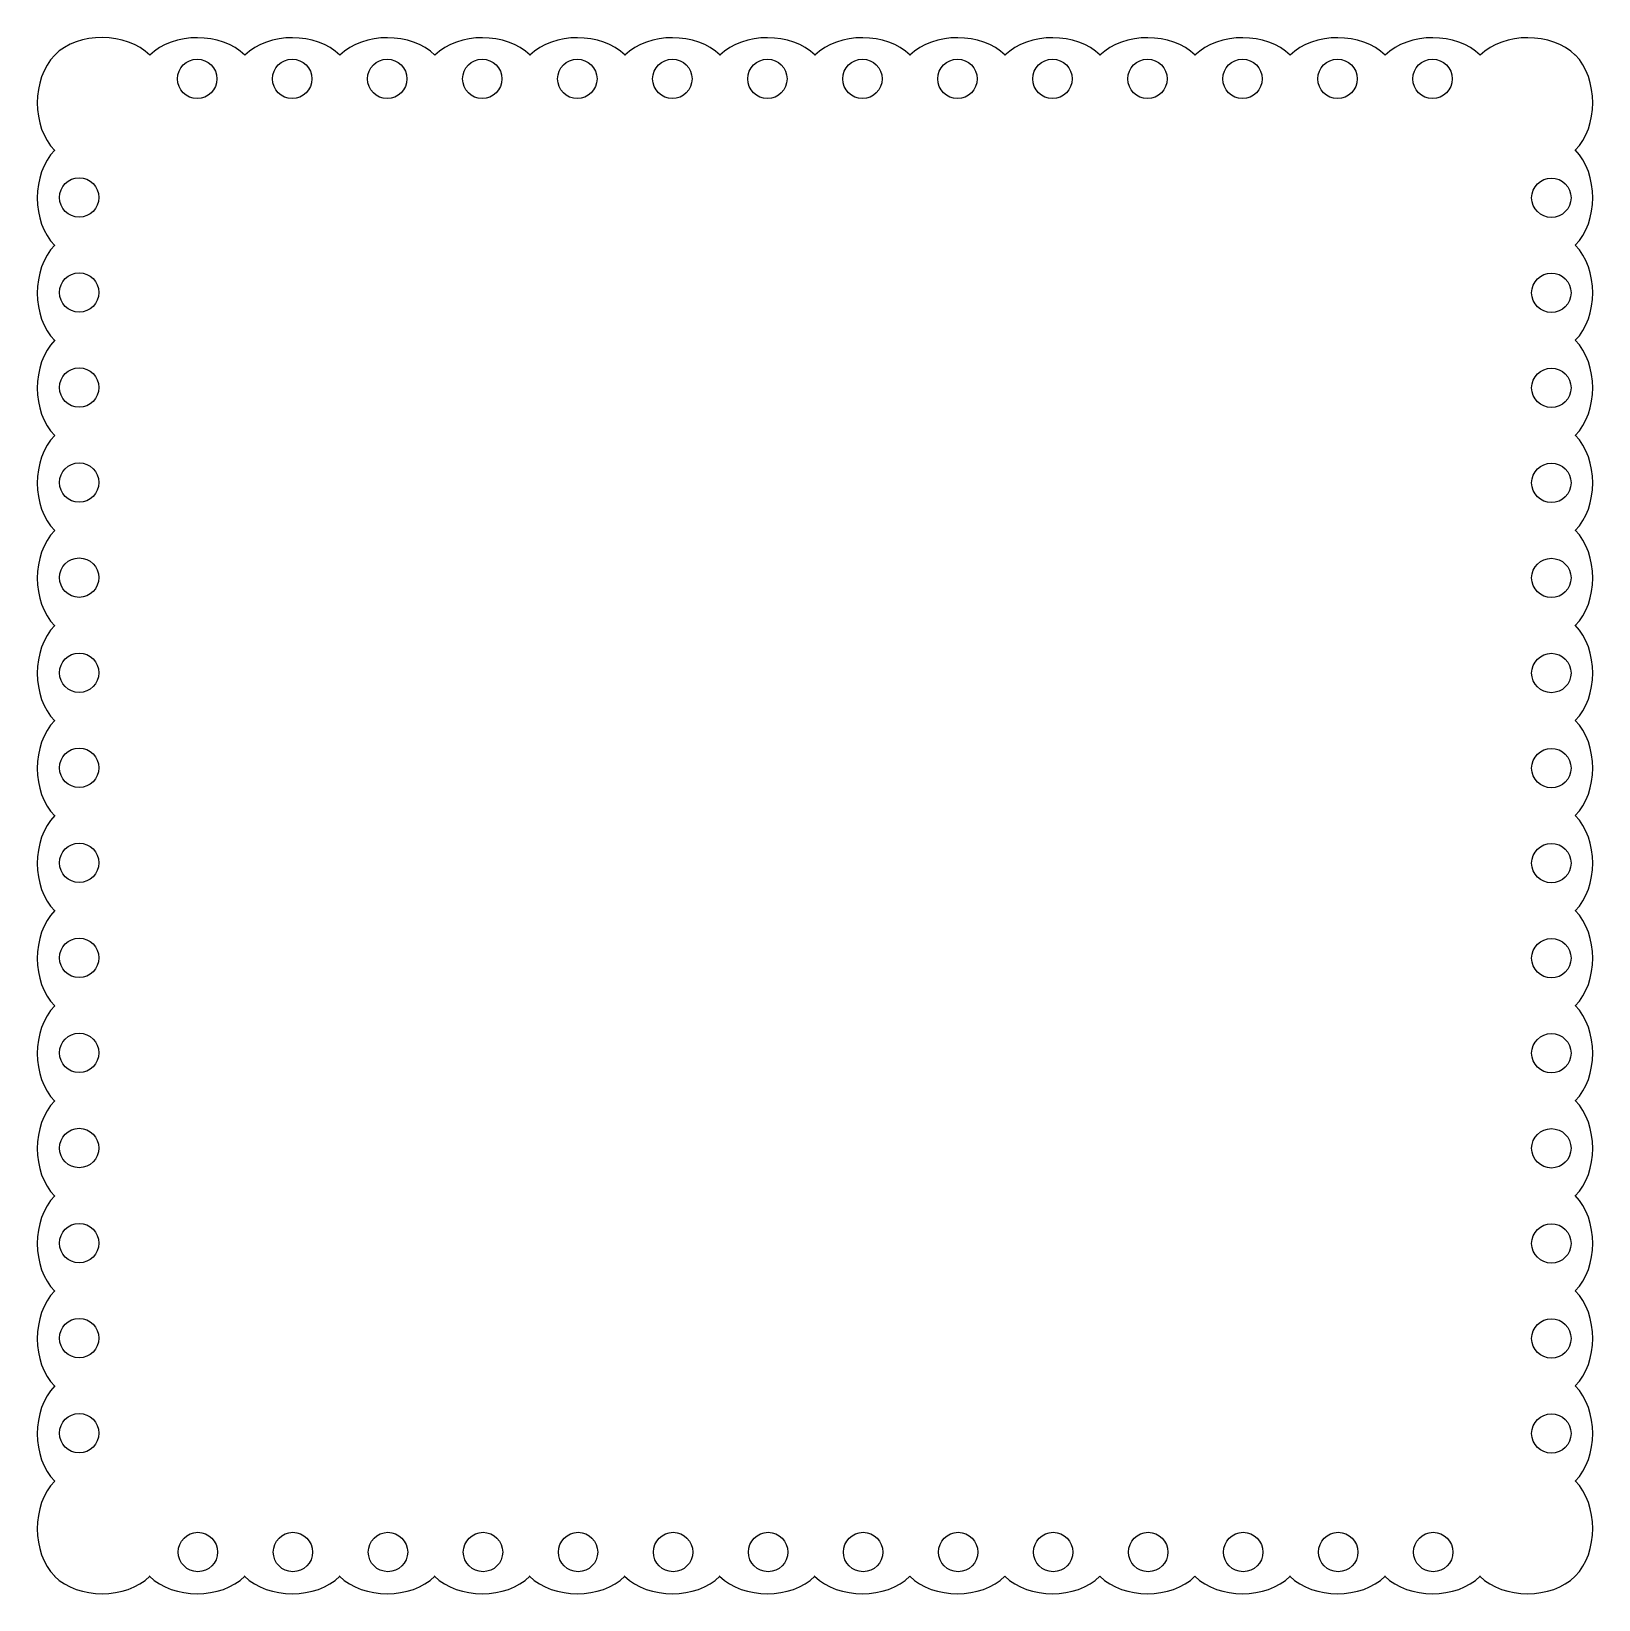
# Model space of a CAD drawing. Header units: centimetres. Extents: x -10.8 to 10.8, y -10.8 to 10.8.
import ezdxf

# ---------------------------------------------------------------- set-up
doc = ezdxf.new("R2010")
doc.units = ezdxf.units.CM
doc.header["$MEASUREMENT"] = 0
doc.layers.add('Camada 1', color=7, linetype='Continuous')

msp = doc.modelspace()

# ---------------------------------------------------------------- linework, layer by layer
at = {"layer": 'Camada 1'}
for points, knots in [([(10.51524, -10.51945), (10.19266, -10.83896), (9.52623, -10.842), (9.19756, -10.51945), (9.19756, -10.51945), (9.19756, -10.51945), (9.20061, -10.51945), (9.20061, -10.51945), (9.20061, -10.51945), (8.87806, -10.83896), (8.21162, -10.842), (7.88296, -10.51945), (7.88296, -10.51945), (7.88296, -10.51945), (7.886, -10.51945), (7.886, -10.51945), (7.886, -10.51945), (7.56347, -10.83896), (6.89701, -10.842), (6.56835, -10.51945), (6.56835, -10.51945), (6.56835, -10.51945), (6.57139, -10.51945), (6.57139, -10.51945), (6.57139, -10.51945), (6.24886, -10.83896), (5.5824, -10.842), (5.25376, -10.51945), (5.25376, -10.51945), (5.25376, -10.51945), (5.25681, -10.51945), (5.25681, -10.51945), (5.25681, -10.51945), (4.93426, -10.83896), (4.2678, -10.842), (3.93916, -10.51945), (3.93916, -10.51945), (3.93916, -10.51945), (3.9422, -10.51945), (3.9422, -10.51945), (3.9422, -10.51945), (3.61965, -10.83896), (2.95319, -10.842), (2.62455, -10.51945), (2.62455, -10.51945), (2.62455, -10.51945), (2.62759, -10.51945), (2.62759, -10.51945), (2.62759, -10.51945), (2.30504, -10.83896), (1.63858, -10.842), (1.30994, -10.51945), (1.30994, -10.51945), (1.30994, -10.51945), (1.31298, -10.51945), (1.31298, -10.51945), (1.31298, -10.51945), (0.9904, -10.83896), (0.32399, -10.842), (-0.00467, -10.51945), (-0.00467, -10.51945), (-0.00467, -10.51945), (-0.00163, -10.51945), (-0.00163, -10.51945), (-0.00163, -10.51945), (-0.32421, -10.83896), (-0.99062, -10.842), (-1.31926, -10.51945), (-1.31926, -10.51945), (-1.31926, -10.51945), (-1.31621, -10.51945), (-1.31621, -10.51945), (-1.31621, -10.51945), (-1.63879, -10.83896), (-2.30522, -10.842), (-2.63389, -10.51945), (-2.63389, -10.51945), (-2.63389, -10.51945), (-2.63084, -10.51945), (-2.63084, -10.51945), (-2.63084, -10.51945), (-2.95339, -10.83896), (-3.61983, -10.842), (-3.94847, -10.51945), (-3.94847, -10.51945), (-3.94847, -10.51945), (-3.94543, -10.51945), (-3.94543, -10.51945), (-3.94543, -10.51945), (-4.26798, -10.83896), (-4.93442, -10.842), (-5.26306, -10.51945), (-5.26306, -10.51945), (-5.26306, -10.51945), (-5.26001, -10.51945), (-5.26001, -10.51945), (-5.26001, -10.51945), (-5.58256, -10.83896), (-6.249, -10.842), (-6.57766, -10.51945), (-6.57766, -10.51945), (-6.57766, -10.51945), (-6.57462, -10.51945), (-6.57462, -10.51945), (-6.57462, -10.51945), (-6.89717, -10.83896), (-7.56361, -10.842), (-7.89227, -10.51945), (-7.89227, -10.51945), (-7.89227, -10.51945), (-7.88923, -10.51945), (-7.88923, -10.51945), (-7.88923, -10.51945), (-8.21178, -10.83896), (-8.87822, -10.842), (-9.20686, -10.51945), (-9.20686, -10.51945), (-9.20686, -10.51945), (-9.20381, -10.51945), (-9.20381, -10.51945), (-9.20381, -10.51945), (-9.52639, -10.83896), (-10.19282, -10.842), (-10.52146, -10.51945), (-10.52146, -10.51945), (-10.52146, -10.51945), (-10.51839, -10.51945), (-10.51839, -10.51945), (-10.51839, -10.51945), (-10.83793, -10.1969), (-10.84097, -9.53046), (-10.51839, -9.2018), (-10.51839, -9.2018), (-10.51839, -9.2018), (-10.51839, -9.20484), (-10.51839, -9.20484), (-10.51839, -9.20484), (-10.83793, -8.88223), (-10.84097, -8.21585), (-10.51839, -7.88719), (-10.51839, -7.88719), (-10.51839, -7.88719), (-10.51839, -7.89023), (-10.51839, -7.89023), (-10.51839, -7.89023), (-10.83793, -7.56762), (-10.84097, -6.90124), (-10.51839, -6.57258), (-10.51839, -6.57258), (-10.51839, -6.57258), (-10.51839, -6.57562), (-10.51839, -6.57562), (-10.51839, -6.57562), (-10.83793, -6.25301), (-10.84097, -5.58655), (-10.51839, -5.25792), (-10.51839, -5.25792), (-10.51839, -5.25792), (-10.51839, -5.26096), (-10.51839, -5.26096), (-10.51839, -5.26096), (-10.83793, -4.93841), (-10.84097, -4.27197), (-10.51839, -3.94331), (-10.51839, -3.94331), (-10.51839, -3.94331), (-10.51839, -3.94635), (-10.51839, -3.94635), (-10.51839, -3.94635), (-10.83793, -3.6238), (-10.84097, -2.95736), (-10.51839, -2.6287), (-10.51839, -2.6287), (-10.51839, -2.6287), (-10.51839, -2.63174), (-10.51839, -2.63174), (-10.51839, -2.63174), (-10.83793, -2.30921), (-10.84097, -1.64275), (-10.51839, -1.31409), (-10.51839, -1.31409), (-10.51839, -1.31409), (-10.51839, -1.31713), (-10.51839, -1.31713), (-10.51839, -1.31713), (-10.83793, -0.9946), (-10.84097, -0.32817), (-10.51839, 0.0005), (-10.51839, 0.0005), (-10.51839, 0.0005), (-10.51839, -0.00254), (-10.51839, -0.00254), (-10.51839, -0.00254), (-10.83793, 0.32001), (-10.84097, 0.98645), (-10.51839, 1.31509), (-10.51839, 1.31509), (-10.51839, 1.31509), (-10.51839, 1.31205), (-10.51839, 1.31205), (-10.51839, 1.31205), (-10.83793, 1.63463), (-10.84097, 2.30104), (-10.51839, 2.6297), (-10.51839, 2.6297), (-10.51839, 2.6297), (-10.51839, 2.62666), (-10.51839, 2.62666), (-10.51839, 2.62666), (-10.83793, 2.94924), (-10.84097, 3.61565), (-10.51839, 3.94431), (-10.51839, 3.94431), (-10.51839, 3.94431), (-10.51839, 3.94127), (-10.51839, 3.94127), (-10.51839, 3.94127), (-10.83793, 4.26385), (-10.84097, 4.93026), (-10.51839, 5.2589), (-10.51839, 5.2589), (-10.51839, 5.2589), (-10.51839, 5.25586), (-10.51839, 5.25586), (-10.51839, 5.25586), (-10.83793, 5.57844), (-10.84097, 6.24487), (-10.51839, 6.57354), (-10.51839, 6.57354), (-10.51839, 6.57354), (-10.51839, 6.5705), (-10.51839, 6.5705), (-10.51839, 6.5705), (-10.83793, 6.89305), (-10.84097, 7.55949), (-10.51839, 7.88813), (-10.51839, 7.88813), (-10.51839, 7.88813), (-10.51839, 7.88509), (-10.51839, 7.88509), (-10.51839, 7.88509), (-10.83793, 8.20764), (-10.84097, 8.87408), (-10.51839, 9.20272), (-10.51839, 9.20272), (-10.51839, 9.20272), (-10.51839, 9.19968), (-10.51839, 9.19968), (-10.51839, 9.19968), (-10.83793, 9.52223), (-10.84097, 10.18867), (-10.51839, 10.51733), (-10.51839, 10.51733), (-10.19584, 10.84597), (-9.52332, 10.83687), (-9.20076, 10.51733), (-9.20076, 10.51733), (-9.20076, 10.51733), (-9.20381, 10.51728), (-9.20381, 10.51728), (-9.20381, 10.51728), (-8.87517, 10.83983), (-8.20874, 10.83682), (-7.88618, 10.51728), (-7.88618, 10.51728), (-7.88618, 10.51728), (-7.88923, 10.51728), (-7.88923, 10.51728), (-7.88923, 10.51728), (-7.56059, 10.83983), (-6.89413, 10.83682), (-6.57158, 10.51728), (-6.57158, 10.51728), (-6.57158, 10.51728), (-6.57462, 10.51728), (-6.57462, 10.51728), (-6.57462, 10.51728), (-6.24598, 10.83983), (-5.57955, 10.83682), (-5.25697, 10.51728), (-5.25697, 10.51728), (-5.25697, 10.51728), (-5.26001, 10.51728), (-5.26001, 10.51728), (-5.26001, 10.51728), (-4.93137, 10.83983), (-4.26494, 10.83682), (-3.94238, 10.51728), (-3.94238, 10.51728), (-3.94238, 10.51728), (-3.94543, 10.51728), (-3.94543, 10.51728), (-3.94543, 10.51728), (-3.61679, 10.83983), (-2.95033, 10.83682), (-2.62775, 10.51728), (-2.62775, 10.51728), (-2.62775, 10.51728), (-2.63082, 10.51728), (-2.63082, 10.51728), (-2.63082, 10.51728), (-2.30213, 10.83983), (-1.63575, 10.83682), (-1.31314, 10.51728), (-1.31314, 10.51728), (-1.31314, 10.51728), (-1.31618, 10.51728), (-1.31618, 10.51728), (-1.31618, 10.51728), (-0.98754, 10.83983), (-0.32113, 10.83682), (0.00147, 10.51728), (0.00147, 10.51728), (0.00147, 10.51728), (-0.00157, 10.51728), (-0.00157, 10.51728), (-0.00157, 10.51728), (0.3271, 10.83983), (0.99348, 10.83682), (1.31608, 10.51728), (1.31608, 10.51728), (1.31608, 10.51728), (1.31303, 10.51728), (1.31303, 10.51728), (1.31303, 10.51728), (1.64167, 10.83983), (2.3081, 10.83682), (2.63068, 10.51728), (2.63068, 10.51728), (2.63068, 10.51728), (2.62764, 10.51728), (2.62764, 10.51728), (2.62764, 10.51728), (2.95628, 10.83983), (3.62271, 10.83682), (3.94529, 10.51728), (3.94529, 10.51728), (3.94529, 10.51728), (3.94225, 10.51728), (3.94225, 10.51728), (3.94225, 10.51728), (4.27089, 10.83983), (4.93732, 10.83682), (5.25988, 10.51728), (5.25988, 10.51728), (5.25988, 10.51728), (5.25686, 10.51728), (5.25686, 10.51728), (5.25686, 10.51728), (5.5855, 10.83983), (6.25193, 10.83682), (6.57449, 10.51728), (6.57449, 10.51728), (6.57449, 10.51728), (6.57144, 10.51728), (6.57144, 10.51728), (6.57144, 10.51728), (6.90011, 10.83983), (7.56654, 10.83682), (7.88909, 10.51728), (7.88909, 10.51728), (7.88909, 10.51728), (7.88605, 10.51728), (7.88605, 10.51728), (7.88605, 10.51728), (8.21472, 10.83983), (8.88112, 10.83682), (9.20373, 10.51728), (9.20373, 10.51728), (9.20373, 10.51728), (9.20066, 10.51728), (9.20066, 10.51728), (9.20066, 10.51728), (9.5293, 10.83983), (10.19573, 10.83682), (10.51834, 10.51728), (10.51834, 10.51728), (10.51834, 10.51728), (10.51834, 10.52022), (10.51834, 10.52022), (10.51834, 10.52022), (10.84089, 10.19158), (10.83788, 9.52512), (10.51834, 9.20257), (10.51834, 9.20257), (10.51834, 9.20257), (10.51834, 9.20561), (10.51834, 9.20561), (10.51834, 9.20561), (10.84089, 8.87697), (10.83788, 8.21054), (10.51834, 7.88796), (10.51834, 7.88796), (10.51834, 7.88796), (10.51834, 7.891), (10.51834, 7.891), (10.51834, 7.891), (10.84089, 7.56236), (10.83788, 6.89593), (10.51834, 6.57337), (10.51834, 6.57337), (10.51834, 6.57337), (10.51834, 6.57641), (10.51834, 6.57641), (10.51834, 6.57641), (10.84089, 6.24777), (10.83788, 5.58134), (10.51834, 5.25873), (10.51834, 5.25873), (10.51834, 5.25873), (10.51834, 5.26183), (10.51834, 5.26183), (10.51834, 5.26183), (10.84089, 4.93319), (10.83788, 4.26673), (10.51834, 3.94415), (10.51834, 3.94415), (10.51834, 3.94415), (10.51834, 3.94723), (10.51834, 3.94723), (10.51834, 3.94723), (10.84089, 3.61859), (10.83788, 2.95218), (10.51834, 2.6296), (10.51834, 2.6296), (10.51834, 2.6296), (10.51834, 2.63264), (10.51834, 2.63264), (10.51834, 2.63264), (10.84089, 2.304), (10.83788, 1.63759), (10.51834, 1.31499), (10.51834, 1.31499), (10.51834, 1.31499), (10.51834, 1.31803), (10.51834, 1.31803), (10.51834, 1.31803), (10.84089, 0.98939), (10.83788, 0.32296), (10.51834, 0.0004), (10.51834, 0.0004), (10.51834, 0.0004), (10.51834, 0.00342), (10.51834, 0.00342), (10.51834, 0.00342), (10.84089, -0.32522), (10.83788, -0.99163), (10.51834, -1.31418), (10.51834, -1.31418), (10.51834, -1.31418), (10.51834, -1.31116), (10.51834, -1.31116), (10.51834, -1.31116), (10.84089, -1.6398), (10.83788, -2.30623), (10.51834, -2.62879), (10.51834, -2.62879), (10.51834, -2.62879), (10.51834, -2.62575), (10.51834, -2.62575), (10.51834, -2.62575), (10.84089, -2.95442), (10.83788, -3.62082), (10.51834, -3.9434), (10.51834, -3.9434), (10.51834, -3.9434), (10.51834, -3.94036), (10.51834, -3.94036), (10.51834, -3.94036), (10.84089, -4.26903), (10.83788, -4.93543), (10.51834, -5.25801), (10.51834, -5.25801), (10.51834, -5.25801), (10.51834, -5.25497), (10.51834, -5.25497), (10.51834, -5.25497), (10.84089, -5.58364), (10.83788, -6.25004), (10.51834, -6.57267), (10.51834, -6.57267), (10.51834, -6.57267), (10.51834, -6.56957), (10.51834, -6.56957), (10.51834, -6.56957), (10.84089, -6.89821), (10.83788, -7.56464), (10.51834, -7.88727), (10.51834, -7.88727), (10.51834, -7.88727), (10.51834, -7.88423), (10.51834, -7.88423), (10.51834, -7.88423), (10.84089, -8.2129), (10.83788, -8.87925), (10.51834, -9.20188), (10.51834, -9.20188), (10.51834, -9.20188), (10.51834, -9.19884), (10.51834, -9.19884), (10.51834, -9.19884), (10.84089, -9.52751), (10.83788, -10.19386), (10.51834, -10.51649), (10.51834, -10.51649), (10.51834, -10.51649), (10.51524, -10.51945), (10.51524, -10.51945)], [0, 0, 0, 0, 0.0078125, 0.0078125, 0.0078125, 0.0078125, 0.015625, 0.015625, 0.015625, 0.015625, 0.0234375, 0.0234375, 0.0234375, 0.0234375, 0.03125, 0.03125, 0.03125, 0.03125, 0.0390625, 0.0390625, 0.0390625, 0.0390625, 0.046875, 0.046875, 0.046875, 0.046875, 0.0546875, 0.0546875, 0.0546875, 0.0546875, 0.0625, 0.0625, 0.0625, 0.0625, 0.0703125, 0.0703125, 0.0703125, 0.0703125, 0.078125, 0.078125, 0.078125, 0.078125, 0.0859375, 0.0859375, 0.0859375, 0.0859375, 0.09375, 0.09375, 0.09375, 0.09375, 0.1015625, 0.1015625, 0.1015625, 0.1015625, 0.109375, 0.109375, 0.109375, 0.109375, 0.1171875, 0.1171875, 0.1171875, 0.1171875, 0.125, 0.125, 0.125, 0.125, 0.1328125, 0.1328125, 0.1328125, 0.1328125, 0.140625, 0.140625, 0.140625, 0.140625, 0.1484375, 0.1484375, 0.1484375, 0.1484375, 0.15625, 0.15625, 0.15625, 0.15625, 0.1640625, 0.1640625, 0.1640625, 0.1640625, 0.171875, 0.171875, 0.171875, 0.171875, 0.1796875, 0.1796875, 0.1796875, 0.1796875, 0.1875, 0.1875, 0.1875, 0.1875, 0.1953125, 0.1953125, 0.1953125, 0.1953125, 0.203125, 0.203125, 0.203125, 0.203125, 0.2109375, 0.2109375, 0.2109375, 0.2109375, 0.21875, 0.21875, 0.21875, 0.21875, 0.2265625, 0.2265625, 0.2265625, 0.2265625, 0.234375, 0.234375, 0.234375, 0.234375, 0.2421875, 0.2421875, 0.2421875, 0.2421875, 0.25, 0.25, 0.25, 0.25, 0.2578125, 0.2578125, 0.2578125, 0.2578125, 0.265625, 0.265625, 0.265625, 0.265625, 0.2734375, 0.2734375, 0.2734375, 0.2734375, 0.28125, 0.28125, 0.28125, 0.28125, 0.2890625, 0.2890625, 0.2890625, 0.2890625, 0.296875, 0.296875, 0.296875, 0.296875, 0.3046875, 0.3046875, 0.3046875, 0.3046875, 0.3125, 0.3125, 0.3125, 0.3125, 0.3203125, 0.3203125, 0.3203125, 0.3203125, 0.328125, 0.328125, 0.328125, 0.328125, 0.3359375, 0.3359375, 0.3359375, 0.3359375, 0.34375, 0.34375, 0.34375, 0.34375, 0.3515625, 0.3515625, 0.3515625, 0.3515625, 0.359375, 0.359375, 0.359375, 0.359375, 0.3671875, 0.3671875, 0.3671875, 0.3671875, 0.375, 0.375, 0.375, 0.375, 0.3828125, 0.3828125, 0.3828125, 0.3828125, 0.390625, 0.390625, 0.390625, 0.390625, 0.3984375, 0.3984375, 0.3984375, 0.3984375, 0.40625, 0.40625, 0.40625, 0.40625, 0.4140625, 0.4140625, 0.4140625, 0.4140625, 0.421875, 0.421875, 0.421875, 0.421875, 0.4296875, 0.4296875, 0.4296875, 0.4296875, 0.4375, 0.4375, 0.4375, 0.4375, 0.4453125, 0.4453125, 0.4453125, 0.4453125, 0.453125, 0.453125, 0.453125, 0.453125, 0.4609375, 0.4609375, 0.4609375, 0.4609375, 0.46875, 0.46875, 0.46875, 0.46875, 0.4765625, 0.4765625, 0.4765625, 0.4765625, 0.484375, 0.484375, 0.484375, 0.484375, 0.4921875, 0.4921875, 0.4921875, 0.4921875, 0.5, 0.5, 0.5, 0.5, 0.5078125, 0.5078125, 0.5078125, 0.5078125, 0.515625, 0.515625, 0.515625, 0.515625, 0.5234375, 0.5234375, 0.5234375, 0.5234375, 0.53125, 0.53125, 0.53125, 0.53125, 0.5390625, 0.5390625, 0.5390625, 0.5390625, 0.546875, 0.546875, 0.546875, 0.546875, 0.5546875, 0.5546875, 0.5546875, 0.5546875, 0.5625, 0.5625, 0.5625, 0.5625, 0.5703125, 0.5703125, 0.5703125, 0.5703125, 0.578125, 0.578125, 0.578125, 0.578125, 0.5859375, 0.5859375, 0.5859375, 0.5859375, 0.59375, 0.59375, 0.59375, 0.59375, 0.6015625, 0.6015625, 0.6015625, 0.6015625, 0.609375, 0.609375, 0.609375, 0.609375, 0.6171875, 0.6171875, 0.6171875, 0.6171875, 0.625, 0.625, 0.625, 0.625, 0.6328125, 0.6328125, 0.6328125, 0.6328125, 0.640625, 0.640625, 0.640625, 0.640625, 0.6484375, 0.6484375, 0.6484375, 0.6484375, 0.65625, 0.65625, 0.65625, 0.65625, 0.6640625, 0.6640625, 0.6640625, 0.6640625, 0.671875, 0.671875, 0.671875, 0.671875, 0.6796875, 0.6796875, 0.6796875, 0.6796875, 0.6875, 0.6875, 0.6875, 0.6875, 0.6953125, 0.6953125, 0.6953125, 0.6953125, 0.703125, 0.703125, 0.703125, 0.703125, 0.7109375, 0.7109375, 0.7109375, 0.7109375, 0.71875, 0.71875, 0.71875, 0.71875, 0.7265625, 0.7265625, 0.7265625, 0.7265625, 0.734375, 0.734375, 0.734375, 0.734375, 0.7421875, 0.7421875, 0.7421875, 0.7421875, 0.75, 0.75, 0.75, 0.75, 0.7578125, 0.7578125, 0.7578125, 0.7578125, 0.765625, 0.765625, 0.765625, 0.765625, 0.7734375, 0.7734375, 0.7734375, 0.7734375, 0.78125, 0.78125, 0.78125, 0.78125, 0.7890625, 0.7890625, 0.7890625, 0.7890625, 0.796875, 0.796875, 0.796875, 0.796875, 0.8046875, 0.8046875, 0.8046875, 0.8046875, 0.8125, 0.8125, 0.8125, 0.8125, 0.8203125, 0.8203125, 0.8203125, 0.8203125, 0.828125, 0.828125, 0.828125, 0.828125, 0.8359375, 0.8359375, 0.8359375, 0.8359375, 0.84375, 0.84375, 0.84375, 0.84375, 0.8515625, 0.8515625, 0.8515625, 0.8515625, 0.859375, 0.859375, 0.859375, 0.859375, 0.8671875, 0.8671875, 0.8671875, 0.8671875, 0.875, 0.875, 0.875, 0.875, 0.8828125, 0.8828125, 0.8828125, 0.8828125, 0.890625, 0.890625, 0.890625, 0.890625, 0.8984375, 0.8984375, 0.8984375, 0.8984375, 0.90625, 0.90625, 0.90625, 0.90625, 0.9140625, 0.9140625, 0.9140625, 0.9140625, 0.921875, 0.921875, 0.921875, 0.921875, 0.9296875, 0.9296875, 0.9296875, 0.9296875, 0.9375, 0.9375, 0.9375, 0.9375, 0.9453125, 0.9453125, 0.9453125, 0.9453125, 0.953125, 0.953125, 0.953125, 0.953125, 0.9609375, 0.9609375, 0.9609375, 0.9609375, 0.96875, 0.96875, 0.96875, 0.96875, 0.9765625, 0.9765625, 0.9765625, 0.9765625, 0.984375, 0.984375, 0.984375, 0.984375, 1, 1, 1, 1]), ([(-8.54642, 9.91615), (-8.396, 9.91615), (-8.27406, 10.0381), (-8.27406, 10.18851), (-8.27406, 10.18851), (-8.27406, 10.33892), (-8.39601, 10.46087), (-8.54642, 10.46087), (-8.54642, 10.46087), (-8.69686, 10.46087), (-8.81878, 10.33895), (-8.81878, 10.18851), (-8.81878, 10.18851), (-8.81878, 10.03807), (-8.69684, 9.91615), (-8.54642, 9.91615)], [0, 0, 0, 0, 0.2, 0.2, 0.2, 0.2, 0.4, 0.4, 0.4, 0.4, 0.6, 0.6, 0.6, 0.6, 1, 1, 1, 1]), ([(-7.23182, 9.91615), (-7.0814, 9.91615), (-6.95943, 10.0381), (-6.95943, 10.18851), (-6.95943, 10.18851), (-6.95943, 10.33892), (-7.0814, 10.46087), (-7.23182, 10.46087), (-7.23182, 10.46087), (-7.38226, 10.46087), (-7.50418, 10.33895), (-7.50418, 10.18851), (-7.50418, 10.18851), (-7.50418, 10.03807), (-7.38226, 9.91615), (-7.23182, 9.91615)], [0, 0, 0, 0, 0.2, 0.2, 0.2, 0.2, 0.4, 0.4, 0.4, 0.4, 0.6, 0.6, 0.6, 0.6, 1, 1, 1, 1]), ([(-5.91721, 9.91615), (-5.76679, 9.91615), (-5.64482, 10.0381), (-5.64482, 10.18851), (-5.64482, 10.18851), (-5.64482, 10.33892), (-5.76679, 10.4609), (-5.91721, 10.4609), (-5.91721, 10.4609), (-6.06763, 10.4609), (-6.18955, 10.33898), (-6.18955, 10.18854), (-6.18955, 10.18854), (-6.18955, 10.0381), (-6.06765, 9.91615), (-5.91721, 9.91615)], [0, 0, 0, 0, 0.2, 0.2, 0.2, 0.2, 0.4, 0.4, 0.4, 0.4, 0.6, 0.6, 0.6, 0.6, 1, 1, 1, 1]), ([(-4.60263, 9.91615), (-4.45219, 9.91615), (-4.33027, 10.0381), (-4.33027, 10.18851), (-4.33027, 10.18851), (-4.33027, 10.33892), (-4.45219, 10.46087), (-4.60263, 10.46087), (-4.60263, 10.46087), (-4.75305, 10.46087), (-4.87499, 10.33895), (-4.87499, 10.18851), (-4.87499, 10.18851), (-4.87499, 10.03807), (-4.75304, 9.91615), (-4.60263, 9.91615)], [0, 0, 0, 0, 0.2, 0.2, 0.2, 0.2, 0.4, 0.4, 0.4, 0.4, 0.6, 0.6, 0.6, 0.6, 1, 1, 1, 1]), ([(-3.28804, 9.91615), (-3.13762, 9.91615), (-3.01565, 10.0381), (-3.01565, 10.18851), (-3.01565, 10.18851), (-3.01565, 10.33892), (-3.13762, 10.46087), (-3.28804, 10.46087), (-3.28804, 10.46087), (-3.43846, 10.46087), (-3.56038, 10.33895), (-3.56038, 10.18851), (-3.56038, 10.18851), (-3.56038, 10.03807), (-3.43846, 9.91615), (-3.28804, 9.91615)], [0, 0, 0, 0, 0.2, 0.2, 0.2, 0.2, 0.4, 0.4, 0.4, 0.4, 0.6, 0.6, 0.6, 0.6, 1, 1, 1, 1]), ([(-1.97341, 9.91615), (-1.82299, 9.91615), (-1.70107, 10.0381), (-1.70107, 10.18851), (-1.70107, 10.18851), (-1.70107, 10.33892), (-1.82302, 10.46087), (-1.97341, 10.46087), (-1.97341, 10.46087), (-2.12388, 10.46087), (-2.2458, 10.33895), (-2.2458, 10.18851), (-2.2458, 10.18851), (-2.2458, 10.03807), (-2.12385, 9.91615), (-1.97341, 9.91615)], [0, 0, 0, 0, 0.2, 0.2, 0.2, 0.2, 0.4, 0.4, 0.4, 0.4, 0.6, 0.6, 0.6, 0.6, 1, 1, 1, 1]), ([(-0.65883, 9.91615), (-0.50841, 9.91615), (-0.38649, 10.0381), (-0.38649, 10.18851), (-0.38649, 10.18851), (-0.38649, 10.33892), (-0.50841, 10.46087), (-0.65883, 10.46087), (-0.65883, 10.46087), (-0.80925, 10.46087), (-0.93122, 10.33895), (-0.93122, 10.18851), (-0.93122, 10.18851), (-0.93122, 10.03807), (-0.80924, 9.91615), (-0.65883, 9.91615)], [0, 0, 0, 0, 0.2, 0.2, 0.2, 0.2, 0.4, 0.4, 0.4, 0.4, 0.6, 0.6, 0.6, 0.6, 1, 1, 1, 1]), ([(0.65578, 9.91615), (0.8062, 9.91615), (0.92817, 10.0381), (0.92817, 10.18851), (0.92817, 10.18851), (0.92817, 10.33892), (0.8062, 10.46087), (0.65578, 10.46087), (0.65578, 10.46087), (0.50536, 10.46087), (0.38339, 10.33895), (0.38339, 10.18851), (0.38339, 10.18851), (0.38339, 10.03807), (0.50537, 9.91615), (0.65578, 9.91615)], [0, 0, 0, 0, 0.2, 0.2, 0.2, 0.2, 0.4, 0.4, 0.4, 0.4, 0.6, 0.6, 0.6, 0.6, 1, 1, 1, 1]), ([(1.97037, 9.91615), (2.12079, 9.91615), (2.24276, 10.0381), (2.24276, 10.18851), (2.24276, 10.18851), (2.24276, 10.33892), (2.12079, 10.46087), (1.97037, 10.46087), (1.97037, 10.46087), (1.81993, 10.46087), (1.69798, 10.33895), (1.69798, 10.18851), (1.69798, 10.18851), (1.69798, 10.03807), (1.81995, 9.91615), (1.97037, 9.91615)], [0, 0, 0, 0, 0.2, 0.2, 0.2, 0.2, 0.4, 0.4, 0.4, 0.4, 0.6, 0.6, 0.6, 0.6, 1, 1, 1, 1]), ([(3.28497, 9.91615), (3.43539, 9.91615), (3.55736, 10.0381), (3.55736, 10.18851), (3.55736, 10.18851), (3.55736, 10.33892), (3.43539, 10.46087), (3.28497, 10.46087), (3.28497, 10.46087), (3.13453, 10.46087), (3.01258, 10.33895), (3.01258, 10.18851), (3.01258, 10.18851), (3.01258, 10.03807), (3.13453, 9.91615), (3.28497, 9.91615)], [0, 0, 0, 0, 0.2, 0.2, 0.2, 0.2, 0.4, 0.4, 0.4, 0.4, 0.6, 0.6, 0.6, 0.6, 1, 1, 1, 1]), ([(4.59956, 9.91615), (4.74998, 9.91615), (4.87192, 10.0381), (4.87192, 10.18851), (4.87192, 10.18851), (4.87192, 10.33892), (4.74997, 10.46087), (4.59956, 10.46087), (4.59956, 10.46087), (4.44912, 10.46087), (4.32717, 10.33895), (4.32717, 10.18851), (4.32717, 10.18851), (4.32717, 10.03807), (4.44914, 9.91615), (4.59956, 9.91615)], [0, 0, 0, 0, 0.2, 0.2, 0.2, 0.2, 0.4, 0.4, 0.4, 0.4, 0.6, 0.6, 0.6, 0.6, 1, 1, 1, 1]), ([(5.91414, 9.91615), (6.06458, 9.91615), (6.18653, 10.0381), (6.18653, 10.18851), (6.18653, 10.18851), (6.18653, 10.33892), (6.06458, 10.46087), (5.91414, 10.46087), (5.91414, 10.46087), (5.76372, 10.46087), (5.64178, 10.33895), (5.64178, 10.18851), (5.64178, 10.18851), (5.64178, 10.03807), (5.76372, 9.91615), (5.91414, 9.91615)], [0, 0, 0, 0, 0.2, 0.2, 0.2, 0.2, 0.4, 0.4, 0.4, 0.4, 0.6, 0.6, 0.6, 0.6, 1, 1, 1, 1]), ([(7.22872, 9.91615), (7.37916, 9.91615), (7.50111, 10.0381), (7.50111, 10.18851), (7.50111, 10.18851), (7.50111, 10.33892), (7.37916, 10.46087), (7.22872, 10.46087), (7.22872, 10.46087), (7.0783, 10.46087), (6.95638, 10.33895), (6.95638, 10.18851), (6.95638, 10.18851), (6.95638, 10.03807), (7.07833, 9.91615), (7.22872, 9.91615)], [0, 0, 0, 0, 0.2, 0.2, 0.2, 0.2, 0.4, 0.4, 0.4, 0.4, 0.6, 0.6, 0.6, 0.6, 1, 1, 1, 1]), ([(8.54333, 9.91615), (8.69377, 9.91615), (8.81572, 10.0381), (8.81572, 10.18851), (8.81572, 10.18851), (8.81572, 10.33892), (8.69377, 10.46087), (8.54333, 10.46087), (8.54333, 10.46087), (8.39291, 10.46087), (8.27099, 10.33895), (8.27099, 10.18851), (8.27099, 10.18851), (8.27099, 10.03807), (8.39291, 9.91615), (8.54333, 9.91615)], [0, 0, 0, 0, 0.2, 0.2, 0.2, 0.2, 0.4, 0.4, 0.4, 0.4, 0.6, 0.6, 0.6, 0.6, 1, 1, 1, 1]), ([(-10.1798, 8.82188), (-10.33024, 8.82188), (-10.45216, 8.69991), (-10.45216, 8.54949), (-10.45216, 8.54949), (-10.45216, 8.39907), (-10.33025, 8.27713), (-10.1798, 8.27713), (-10.1798, 8.27713), (-10.02935, 8.27713), (-9.90744, 8.39905), (-9.90744, 8.54947), (-9.90744, 8.54947), (-9.90744, 8.69989), (-10.02939, 8.82188), (-10.1798, 8.82188)], [0, 0, 0, 0, 0.2, 0.2, 0.2, 0.2, 0.4, 0.4, 0.4, 0.4, 0.6, 0.6, 0.6, 0.6, 1, 1, 1, 1]), ([(10.45894, 8.54529), (10.45894, 8.69571), (10.33702, 8.81768), (10.1866, 8.81768), (10.1866, 8.81768), (10.03616, 8.81768), (9.91421, 8.69571), (9.91421, 8.54529), (9.91421, 8.54529), (9.91421, 8.39487), (10.03616, 8.2729), (10.1866, 8.2729), (10.1866, 8.2729), (10.33702, 8.2729), (10.45894, 8.39487), (10.45894, 8.54529)], [0, 0, 0, 0, 0.2, 0.2, 0.2, 0.2, 0.4, 0.4, 0.4, 0.4, 0.6, 0.6, 0.6, 0.6, 1, 1, 1, 1]), ([(-10.1798, 7.50727), (-10.33024, 7.50727), (-10.45216, 7.3853), (-10.45216, 7.23488), (-10.45216, 7.23488), (-10.45216, 7.08446), (-10.33024, 6.96254), (-10.1798, 6.96254), (-10.1798, 6.96254), (-10.02936, 6.96254), (-9.90744, 7.08446), (-9.90744, 7.23488), (-9.90744, 7.23488), (-9.90744, 7.3853), (-10.02939, 7.50727), (-10.1798, 7.50727)], [0, 0, 0, 0, 0.2, 0.2, 0.2, 0.2, 0.4, 0.4, 0.4, 0.4, 0.6, 0.6, 0.6, 0.6, 1, 1, 1, 1]), ([(10.45894, 7.23071), (10.45894, 7.38113), (10.33702, 7.50307), (10.1866, 7.50307), (10.1866, 7.50307), (10.03616, 7.50307), (9.91421, 7.3811), (9.91421, 7.23071), (9.91421, 7.23071), (9.91421, 7.08029), (10.03616, 6.95832), (10.1866, 6.95832), (10.1866, 6.95832), (10.33702, 6.95832), (10.45894, 7.08029), (10.45894, 7.23071)], [0, 0, 0, 0, 0.2, 0.2, 0.2, 0.2, 0.4, 0.4, 0.4, 0.4, 0.6, 0.6, 0.6, 0.6, 1, 1, 1, 1]), ([(-10.1798, 6.19267), (-10.33024, 6.19267), (-10.45216, 6.07072), (-10.45216, 5.92031), (-10.45216, 5.92031), (-10.45216, 5.76989), (-10.33024, 5.64795), (-10.1798, 5.64795), (-10.1798, 5.64795), (-10.02936, 5.64795), (-9.90744, 5.76992), (-9.90744, 5.92031), (-9.90744, 5.92031), (-9.90744, 6.07072), (-10.02939, 6.19267), (-10.1798, 6.19267)], [0, 0, 0, 0, 0.2, 0.2, 0.2, 0.2, 0.4, 0.4, 0.4, 0.4, 0.6, 0.6, 0.6, 0.6, 1, 1, 1, 1]), ([(10.45894, 5.9161), (10.45894, 6.06652), (10.33702, 6.18844), (10.1866, 6.18844), (10.1866, 6.18844), (10.03616, 6.18844), (9.91421, 6.06652), (9.91421, 5.9161), (9.91421, 5.9161), (9.91421, 5.76568), (10.03616, 5.64371), (10.1866, 5.64371), (10.1866, 5.64371), (10.33702, 5.64371), (10.45894, 5.76568), (10.45894, 5.9161)], [0, 0, 0, 0, 0.2, 0.2, 0.2, 0.2, 0.4, 0.4, 0.4, 0.4, 0.6, 0.6, 0.6, 0.6, 1, 1, 1, 1]), ([(-10.1798, 4.87806), (-10.33024, 4.87806), (-10.45216, 4.75617), (-10.45216, 4.60572), (-10.45216, 4.60572), (-10.45216, 4.45525), (-10.33024, 4.33338), (-10.1798, 4.33338), (-10.1798, 4.33338), (-10.02936, 4.33338), (-9.90744, 4.45527), (-9.90744, 4.60572), (-9.90744, 4.60572), (-9.90744, 4.75616), (-10.02939, 4.87806), (-10.1798, 4.87806)], [0, 0, 0, 0, 0.2, 0.2, 0.2, 0.2, 0.4, 0.4, 0.4, 0.4, 0.6, 0.6, 0.6, 0.6, 1, 1, 1, 1]), ([(10.45894, 4.60149), (10.45894, 4.75191), (10.33702, 4.87385), (10.1866, 4.87385), (10.1866, 4.87385), (10.03616, 4.87385), (9.91421, 4.75188), (9.91421, 4.60149), (9.91421, 4.60149), (9.91421, 4.45107), (10.03616, 4.32913), (10.1866, 4.32913), (10.1866, 4.32913), (10.33702, 4.32913), (10.45894, 4.45105), (10.45894, 4.60149)], [0, 0, 0, 0, 0.2, 0.2, 0.2, 0.2, 0.4, 0.4, 0.4, 0.4, 0.6, 0.6, 0.6, 0.6, 1, 1, 1, 1]), ([(-10.1798, 3.56347), (-10.33024, 3.56347), (-10.45216, 3.4415), (-10.45216, 3.29108), (-10.45216, 3.29108), (-10.45216, 3.14066), (-10.33024, 3.01874), (-10.1798, 3.01874), (-10.1798, 3.01874), (-10.02936, 3.01874), (-9.90744, 3.14069), (-9.90744, 3.29108), (-9.90744, 3.29108), (-9.90744, 3.4415), (-10.02939, 3.56347), (-10.1798, 3.56347)], [0, 0, 0, 0, 0.2, 0.2, 0.2, 0.2, 0.4, 0.4, 0.4, 0.4, 0.6, 0.6, 0.6, 0.6, 1, 1, 1, 1]), ([(10.45894, 3.28688), (10.45894, 3.4373), (10.33702, 3.55927), (10.1866, 3.55927), (10.1866, 3.55927), (10.03616, 3.55927), (9.91421, 3.4373), (9.91421, 3.28688), (9.91421, 3.28688), (9.91421, 3.13646), (10.03616, 3.01454), (10.1866, 3.01454), (10.1866, 3.01454), (10.33702, 3.01454), (10.45894, 3.13646), (10.45894, 3.28688)], [0, 0, 0, 0, 0.2, 0.2, 0.2, 0.2, 0.4, 0.4, 0.4, 0.4, 0.6, 0.6, 0.6, 0.6, 1, 1, 1, 1]), ([(-10.1798, 2.24887), (-10.33024, 2.24887), (-10.45216, 2.12692), (-10.45216, 1.97651), (-10.45216, 1.97651), (-10.45216, 1.8261), (-10.33024, 1.70412), (-10.1798, 1.70412), (-10.1798, 1.70412), (-10.02936, 1.70412), (-9.90744, 1.82609), (-9.90744, 1.97651), (-9.90744, 1.97651), (-9.90744, 2.12693), (-10.02939, 2.24887), (-10.1798, 2.24887)], [0, 0, 0, 0, 0.2, 0.2, 0.2, 0.2, 0.4, 0.4, 0.4, 0.4, 0.6, 0.6, 0.6, 0.6, 1, 1, 1, 1]), ([(10.45894, 1.97227), (10.45894, 2.12269), (10.33702, 2.24466), (10.1866, 2.24466), (10.1866, 2.24466), (10.03616, 2.24466), (9.91421, 2.12269), (9.91421, 1.97227), (9.91421, 1.97227), (9.91421, 1.82185), (10.03616, 1.69988), (10.1866, 1.69988), (10.1866, 1.69988), (10.33702, 1.69991), (10.45894, 1.82185), (10.45894, 1.97227)], [0, 0, 0, 0, 0.2, 0.2, 0.2, 0.2, 0.4, 0.4, 0.4, 0.4, 0.6, 0.6, 0.6, 0.6, 1, 1, 1, 1]), ([(-10.1798, 0.93428), (-10.33024, 0.93428), (-10.45216, 0.81231), (-10.45216, 0.66189), (-10.45216, 0.66189), (-10.45216, 0.51147), (-10.33024, 0.3895), (-10.1798, 0.3895), (-10.1798, 0.3895), (-10.02936, 0.3895), (-9.90744, 0.51147), (-9.90744, 0.66189), (-9.90744, 0.66189), (-9.90744, 0.81231), (-10.02939, 0.93428), (-10.1798, 0.93428)], [0, 0, 0, 0, 0.2, 0.2, 0.2, 0.2, 0.4, 0.4, 0.4, 0.4, 0.6, 0.6, 0.6, 0.6, 1, 1, 1, 1]), ([(10.45894, 0.65769), (10.45894, 0.80811), (10.33702, 0.93008), (10.1866, 0.93008), (10.1866, 0.93008), (10.03616, 0.93008), (9.91421, 0.80811), (9.91421, 0.65769), (9.91421, 0.65769), (9.91421, 0.50727), (10.03616, 0.38533), (10.1866, 0.38533), (10.1866, 0.38533), (10.33702, 0.3853), (10.45894, 0.50727), (10.45894, 0.65769)], [0, 0, 0, 0, 0.2, 0.2, 0.2, 0.2, 0.4, 0.4, 0.4, 0.4, 0.6, 0.6, 0.6, 0.6, 1, 1, 1, 1]), ([(-10.1798, -0.38033), (-10.33024, -0.38033), (-10.45216, -0.5023), (-10.45216, -0.65272), (-10.45216, -0.65272), (-10.45216, -0.80314), (-10.33024, -0.92508), (-10.1798, -0.92508), (-10.1798, -0.92508), (-10.02936, -0.92508), (-9.90744, -0.80313), (-9.90744, -0.65272), (-9.90744, -0.65272), (-9.90744, -0.50231), (-10.02939, -0.38033), (-10.1798, -0.38033)], [0, 0, 0, 0, 0.2, 0.2, 0.2, 0.2, 0.4, 0.4, 0.4, 0.4, 0.6, 0.6, 0.6, 0.6, 1, 1, 1, 1]), ([(10.45894, -0.65689), (10.45894, -0.50645), (10.33702, -0.3845), (10.1866, -0.3845), (10.1866, -0.3845), (10.03616, -0.3845), (9.91421, -0.50645), (9.91421, -0.65689), (9.91421, -0.65689), (9.91421, -0.80731), (10.03616, -0.92931), (10.1866, -0.92931), (10.1866, -0.92931), (10.33702, -0.92931), (10.45894, -0.80731), (10.45894, -0.65689)], [0, 0, 0, 0, 0.2, 0.2, 0.2, 0.2, 0.4, 0.4, 0.4, 0.4, 0.6, 0.6, 0.6, 0.6, 1, 1, 1, 1]), ([(-10.1798, -1.69491), (-10.33024, -1.69491), (-10.45216, -1.81688), (-10.45216, -1.96733), (-10.45216, -1.96733), (-10.45216, -2.11775), (-10.33024, -2.23967), (-10.1798, -2.23967), (-10.1798, -2.23967), (-10.02936, -2.23967), (-9.90744, -2.11775), (-9.90744, -1.96733), (-9.90744, -1.96733), (-9.90744, -1.81688), (-10.02939, -1.69491), (-10.1798, -1.69491)], [0, 0, 0, 0, 0.2, 0.2, 0.2, 0.2, 0.4, 0.4, 0.4, 0.4, 0.6, 0.6, 0.6, 0.6, 1, 1, 1, 1]), ([(10.45894, -1.97148), (10.45894, -1.82106), (10.33702, -1.69914), (10.1866, -1.69914), (10.1866, -1.69914), (10.03616, -1.69914), (9.91421, -1.82106), (9.91421, -1.97148), (9.91421, -1.97148), (9.91421, -2.12192), (10.03616, -2.24392), (10.1866, -2.24392), (10.1866, -2.24392), (10.33702, -2.24392), (10.45894, -2.12189), (10.45894, -1.97148)], [0, 0, 0, 0, 0.2, 0.2, 0.2, 0.2, 0.4, 0.4, 0.4, 0.4, 0.6, 0.6, 0.6, 0.6, 1, 1, 1, 1]), ([(-10.1798, -3.00949), (-10.33024, -3.00949), (-10.45216, -3.13146), (-10.45216, -3.28191), (-10.45216, -3.28191), (-10.45216, -3.43233), (-10.33024, -3.55425), (-10.1798, -3.55425), (-10.1798, -3.55425), (-10.02936, -3.55425), (-9.90744, -3.43233), (-9.90744, -3.28191), (-9.90744, -3.28191), (-9.90744, -3.13149), (-10.02939, -3.00949), (-10.1798, -3.00949)], [0, 0, 0, 0, 0.2, 0.2, 0.2, 0.2, 0.4, 0.4, 0.4, 0.4, 0.6, 0.6, 0.6, 0.6, 1, 1, 1, 1]), ([(10.45894, -3.28606), (10.45894, -3.13564), (10.33702, -3.01372), (10.1866, -3.01372), (10.1866, -3.01372), (10.03616, -3.01372), (9.91421, -3.13564), (9.91421, -3.28606), (9.91421, -3.28606), (9.91421, -3.4365), (10.03616, -3.55848), (10.1866, -3.55848), (10.1866, -3.55848), (10.33702, -3.55847), (10.45894, -3.4365), (10.45894, -3.28606)], [0, 0, 0, 0, 0.2, 0.2, 0.2, 0.2, 0.4, 0.4, 0.4, 0.4, 0.6, 0.6, 0.6, 0.6, 1, 1, 1, 1]), ([(-10.1798, -4.32407), (-10.33024, -4.32407), (-10.45216, -4.44607), (-10.45216, -4.59651), (-10.45216, -4.59651), (-10.45216, -4.74693), (-10.33024, -4.86885), (-10.1798, -4.86885), (-10.1798, -4.86885), (-10.02936, -4.86885), (-9.90744, -4.74693), (-9.90744, -4.59651), (-9.90744, -4.59651), (-9.90744, -4.44607), (-10.02939, -4.32407), (-10.1798, -4.32407)], [0, 0, 0, 0, 0.2, 0.2, 0.2, 0.2, 0.4, 0.4, 0.4, 0.4, 0.6, 0.6, 0.6, 0.6, 1, 1, 1, 1]), ([(10.45894, -4.60067), (10.45894, -4.45025), (10.33702, -4.32831), (10.1866, -4.32831), (10.1866, -4.32831), (10.03616, -4.32831), (9.91421, -4.45026), (9.91421, -4.60067), (9.91421, -4.60067), (9.91421, -4.75117), (10.03616, -4.87309), (10.1866, -4.87309), (10.1866, -4.87309), (10.33702, -4.87308), (10.45894, -4.75114), (10.45894, -4.60067)], [0, 0, 0, 0, 0.2, 0.2, 0.2, 0.2, 0.4, 0.4, 0.4, 0.4, 0.6, 0.6, 0.6, 0.6, 1, 1, 1, 1]), ([(-10.1798, -5.63873), (-10.33024, -5.63873), (-10.45216, -5.76065), (-10.45216, -5.91107), (-10.45216, -5.91107), (-10.45216, -6.06151), (-10.33024, -6.18343), (-10.1798, -6.18343), (-10.1798, -6.18343), (-10.02936, -6.18343), (-9.90744, -6.06151), (-9.90744, -5.91107), (-9.90744, -5.91107), (-9.90744, -5.76068), (-10.02939, -5.63873), (-10.1798, -5.63873)], [0, 0, 0, 0, 0.2, 0.2, 0.2, 0.2, 0.4, 0.4, 0.4, 0.4, 0.6, 0.6, 0.6, 0.6, 1, 1, 1, 1]), ([(10.45894, -5.91525), (10.45894, -5.76483), (10.33702, -5.64289), (10.1866, -5.64289), (10.1866, -5.64289), (10.03616, -5.64289), (9.91421, -5.76484), (9.91421, -5.91525), (9.91421, -5.91525), (9.91421, -6.06575), (10.03616, -6.18767), (10.1866, -6.18767), (10.1866, -6.18767), (10.33702, -6.18767), (10.45894, -6.06575), (10.45894, -5.91525)], [0, 0, 0, 0, 0.2, 0.2, 0.2, 0.2, 0.4, 0.4, 0.4, 0.4, 0.6, 0.6, 0.6, 0.6, 1, 1, 1, 1]), ([(-10.1798, -6.95334), (-10.33024, -6.95334), (-10.45216, -7.07526), (-10.45216, -7.22568), (-10.45216, -7.22568), (-10.45216, -7.37612), (-10.33024, -7.49804), (-10.1798, -7.49804), (-10.1798, -7.49804), (-10.02936, -7.49804), (-9.90744, -7.37612), (-9.90744, -7.22568), (-9.90744, -7.22568), (-9.90744, -7.07526), (-10.02939, -6.95334), (-10.1798, -6.95334)], [0, 0, 0, 0, 0.2, 0.2, 0.2, 0.2, 0.4, 0.4, 0.4, 0.4, 0.6, 0.6, 0.6, 0.6, 1, 1, 1, 1]), ([(10.45894, -7.22991), (10.45894, -7.07949), (10.33702, -6.95749), (10.1866, -6.95749), (10.1866, -6.95749), (10.03616, -6.95749), (9.91421, -7.07949), (9.91421, -7.22991), (9.91421, -7.22991), (9.91421, -7.38035), (10.03616, -7.50227), (10.1866, -7.50227), (10.1866, -7.50227), (10.33702, -7.50227), (10.45894, -7.38033), (10.45894, -7.22991)], [0, 0, 0, 0, 0.2, 0.2, 0.2, 0.2, 0.4, 0.4, 0.4, 0.4, 0.6, 0.6, 0.6, 0.6, 1, 1, 1, 1]), ([(-10.1798, -8.26793), (-10.33024, -8.26793), (-10.45216, -8.38985), (-10.45216, -8.54027), (-10.45216, -8.54027), (-10.45216, -8.69071), (-10.33024, -8.81263), (-10.1798, -8.81263), (-10.1798, -8.81263), (-10.02936, -8.81263), (-9.90744, -8.69071), (-9.90744, -8.54027), (-9.90744, -8.54027), (-9.90744, -8.38987), (-10.02939, -8.26793), (-10.1798, -8.26793)], [0, 0, 0, 0, 0.2, 0.2, 0.2, 0.2, 0.4, 0.4, 0.4, 0.4, 0.6, 0.6, 0.6, 0.6, 1, 1, 1, 1]), ([(10.45894, -8.54449), (10.45894, -8.39407), (10.33702, -8.27207), (10.1866, -8.27207), (10.1866, -8.27207), (10.03616, -8.27207), (9.91421, -8.39407), (9.91421, -8.54449), (9.91421, -8.54449), (9.91421, -8.69493), (10.03616, -8.81685), (10.1866, -8.81685), (10.1866, -8.81685), (10.33702, -8.81686), (10.45894, -8.69494), (10.45894, -8.54449)], [0, 0, 0, 0, 0.2, 0.2, 0.2, 0.2, 0.4, 0.4, 0.4, 0.4, 0.6, 0.6, 0.6, 0.6, 1, 1, 1, 1]), ([(-8.26419, -10.18351), (-8.26419, -10.03309), (-8.38614, -9.91117), (-8.53655, -9.91117), (-8.53655, -9.91117), (-8.68696, -9.91117), (-8.80891, -10.03309), (-8.80891, -10.18351), (-8.80891, -10.18351), (-8.80891, -10.33395), (-8.68696, -10.45595), (-8.53655, -10.45595), (-8.53655, -10.45595), (-8.38614, -10.45595), (-8.26419, -10.33392), (-8.26419, -10.18351)], [0, 0, 0, 0, 0.2, 0.2, 0.2, 0.2, 0.4, 0.4, 0.4, 0.4, 0.6, 0.6, 0.6, 0.6, 1, 1, 1, 1]), ([(-6.94961, -10.18351), (-6.94961, -10.03309), (-7.07158, -9.91117), (-7.222, -9.91117), (-7.222, -9.91117), (-7.37242, -9.91117), (-7.49436, -10.03309), (-7.49436, -10.18351), (-7.49436, -10.18351), (-7.49436, -10.33395), (-7.37241, -10.45595), (-7.222, -10.45595), (-7.222, -10.45595), (-7.07156, -10.45595), (-6.94961, -10.33392), (-6.94961, -10.18351)], [0, 0, 0, 0, 0.2, 0.2, 0.2, 0.2, 0.4, 0.4, 0.4, 0.4, 0.6, 0.6, 0.6, 0.6, 1, 1, 1, 1]), ([(-5.635, -10.18351), (-5.635, -10.03309), (-5.75697, -9.91117), (-5.90739, -9.91117), (-5.90739, -9.91117), (-6.05781, -9.91117), (-6.17973, -10.03309), (-6.17973, -10.18351), (-6.17973, -10.18351), (-6.17973, -10.33395), (-6.05781, -10.45595), (-5.90739, -10.45595), (-5.90739, -10.45595), (-5.75697, -10.45595), (-5.635, -10.33392), (-5.635, -10.18351)], [0, 0, 0, 0, 0.2, 0.2, 0.2, 0.2, 0.4, 0.4, 0.4, 0.4, 0.6, 0.6, 0.6, 0.6, 1, 1, 1, 1]), ([(-4.32039, -10.18351), (-4.32039, -10.03309), (-4.44236, -9.91117), (-4.59278, -9.91117), (-4.59278, -9.91117), (-4.7432, -9.91117), (-4.86512, -10.03309), (-4.86512, -10.18351), (-4.86512, -10.18351), (-4.86512, -10.33395), (-4.7432, -10.45595), (-4.59278, -10.45595), (-4.59278, -10.45595), (-4.44236, -10.45595), (-4.32039, -10.33392), (-4.32039, -10.18351)], [0, 0, 0, 0, 0.2, 0.2, 0.2, 0.2, 0.4, 0.4, 0.4, 0.4, 0.6, 0.6, 0.6, 0.6, 1, 1, 1, 1]), ([(-3.00579, -10.18351), (-3.00579, -10.03309), (-3.12776, -9.91117), (-3.27818, -9.91117), (-3.27818, -9.91117), (-3.4286, -9.91117), (-3.55057, -10.03309), (-3.55057, -10.18351), (-3.55057, -10.18351), (-3.55057, -10.33395), (-3.4286, -10.45595), (-3.27818, -10.45595), (-3.27818, -10.45595), (-3.12776, -10.45595), (-3.00579, -10.33392), (-3.00579, -10.18351)], [0, 0, 0, 0, 0.2, 0.2, 0.2, 0.2, 0.4, 0.4, 0.4, 0.4, 0.6, 0.6, 0.6, 0.6, 1, 1, 1, 1]), ([(-1.69118, -10.18351), (-1.69118, -10.03309), (-1.81315, -9.91117), (-1.96357, -9.91117), (-1.96357, -9.91117), (-2.11399, -9.91117), (-2.23596, -10.03309), (-2.23596, -10.18351), (-2.23596, -10.18351), (-2.23596, -10.33395), (-2.11399, -10.45595), (-1.96357, -10.45595), (-1.96357, -10.45595), (-1.81315, -10.45595), (-1.69118, -10.33392), (-1.69118, -10.18351)], [0, 0, 0, 0, 0.2, 0.2, 0.2, 0.2, 0.4, 0.4, 0.4, 0.4, 0.6, 0.6, 0.6, 0.6, 1, 1, 1, 1]), ([(-0.37659, -10.18351), (-0.37659, -10.03309), (-0.49856, -9.91117), (-0.64895, -9.91117), (-0.64895, -9.91117), (-0.79937, -9.91117), (-0.92131, -10.03309), (-0.92131, -10.18351), (-0.92131, -10.18351), (-0.92131, -10.33395), (-0.79936, -10.45595), (-0.64895, -10.45595), (-0.64895, -10.45595), (-0.49857, -10.45595), (-0.37659, -10.33392), (-0.37659, -10.18351)], [0, 0, 0, 0, 0.2, 0.2, 0.2, 0.2, 0.4, 0.4, 0.4, 0.4, 0.6, 0.6, 0.6, 0.6, 1, 1, 1, 1]), ([(0.93801, -10.18351), (0.93801, -10.03309), (0.81606, -9.91117), (0.66565, -9.91117), (0.66565, -9.91117), (0.51518, -9.91117), (0.39326, -10.03309), (0.39326, -10.18351), (0.39326, -10.18351), (0.39326, -10.33395), (0.51518, -10.45595), (0.66565, -10.45595), (0.66565, -10.45595), (0.81604, -10.45595), (0.93801, -10.33392), (0.93801, -10.18351)], [0, 0, 0, 0, 0.2, 0.2, 0.2, 0.2, 0.4, 0.4, 0.4, 0.4, 0.6, 0.6, 0.6, 0.6, 1, 1, 1, 1]), ([(2.25257, -10.18351), (2.25257, -10.03309), (2.13065, -9.91117), (1.98023, -9.91117), (1.98023, -9.91117), (1.82979, -9.91117), (1.70784, -10.03309), (1.70784, -10.18351), (1.70784, -10.18351), (1.70784, -10.33395), (1.82979, -10.45595), (1.98023, -10.45595), (1.98023, -10.45595), (2.13065, -10.45595), (2.25257, -10.33392), (2.25257, -10.18351)], [0, 0, 0, 0, 0.2, 0.2, 0.2, 0.2, 0.4, 0.4, 0.4, 0.4, 0.6, 0.6, 0.6, 0.6, 1, 1, 1, 1]), ([(3.56718, -10.18351), (3.56718, -10.03309), (3.44526, -9.91117), (3.29484, -9.91117), (3.29484, -9.91117), (3.1444, -9.91117), (3.02245, -10.03309), (3.02245, -10.18351), (3.02245, -10.18351), (3.02245, -10.33395), (3.1444, -10.45595), (3.29484, -10.45595), (3.29484, -10.45595), (3.44523, -10.45595), (3.56718, -10.33392), (3.56718, -10.18351)], [0, 0, 0, 0, 0.2, 0.2, 0.2, 0.2, 0.4, 0.4, 0.4, 0.4, 0.6, 0.6, 0.6, 0.6, 1, 1, 1, 1]), ([(4.88179, -10.18351), (4.88179, -10.03309), (4.75984, -9.91117), (4.6094, -9.91117), (4.6094, -9.91117), (4.45898, -9.91117), (4.33704, -10.03309), (4.33704, -10.18351), (4.33704, -10.18351), (4.33704, -10.33395), (4.45899, -10.45595), (4.6094, -10.45595), (4.6094, -10.45595), (4.75984, -10.45595), (4.88179, -10.33392), (4.88179, -10.18351)], [0, 0, 0, 0, 0.2, 0.2, 0.2, 0.2, 0.4, 0.4, 0.4, 0.4, 0.6, 0.6, 0.6, 0.6, 1, 1, 1, 1]), ([(6.1964, -10.18351), (6.1964, -10.03309), (6.07445, -9.91117), (5.92401, -9.91117), (5.92401, -9.91117), (5.77359, -9.91117), (5.65162, -10.03309), (5.65162, -10.18351), (5.65162, -10.18351), (5.65162, -10.33395), (5.77359, -10.45595), (5.92401, -10.45595), (5.92401, -10.45595), (6.07445, -10.45595), (6.1964, -10.33392), (6.1964, -10.18351)], [0, 0, 0, 0, 0.2, 0.2, 0.2, 0.2, 0.4, 0.4, 0.4, 0.4, 0.6, 0.6, 0.6, 0.6, 1, 1, 1, 1]), ([(7.51098, -10.18351), (7.51098, -10.03309), (7.38903, -9.91117), (7.23859, -9.91117), (7.23859, -9.91117), (7.08817, -9.91117), (6.9662, -10.03309), (6.9662, -10.18351), (6.9662, -10.18351), (6.9662, -10.33395), (7.08817, -10.45595), (7.23859, -10.45595), (7.23859, -10.45595), (7.38903, -10.45595), (7.51098, -10.33392), (7.51098, -10.18351)], [0, 0, 0, 0, 0.2, 0.2, 0.2, 0.2, 0.4, 0.4, 0.4, 0.4, 0.6, 0.6, 0.6, 0.6, 1, 1, 1, 1]), ([(8.82559, -10.18351), (8.82559, -10.03309), (8.70364, -9.91117), (8.5532, -9.91117), (8.5532, -9.91117), (8.40278, -9.91117), (8.28081, -10.03309), (8.28081, -10.18351), (8.28081, -10.18351), (8.28081, -10.33395), (8.40278, -10.45595), (8.5532, -10.45595), (8.5532, -10.45595), (8.70364, -10.45595), (8.82559, -10.33392), (8.82559, -10.18351)], [0, 0, 0, 0, 0.2, 0.2, 0.2, 0.2, 0.4, 0.4, 0.4, 0.4, 0.6, 0.6, 0.6, 0.6, 1, 1, 1, 1])]:
    msp.add_open_spline(points, degree=3, knots=knots, dxfattribs=at)

doc.saveas('drawing.dxf')
